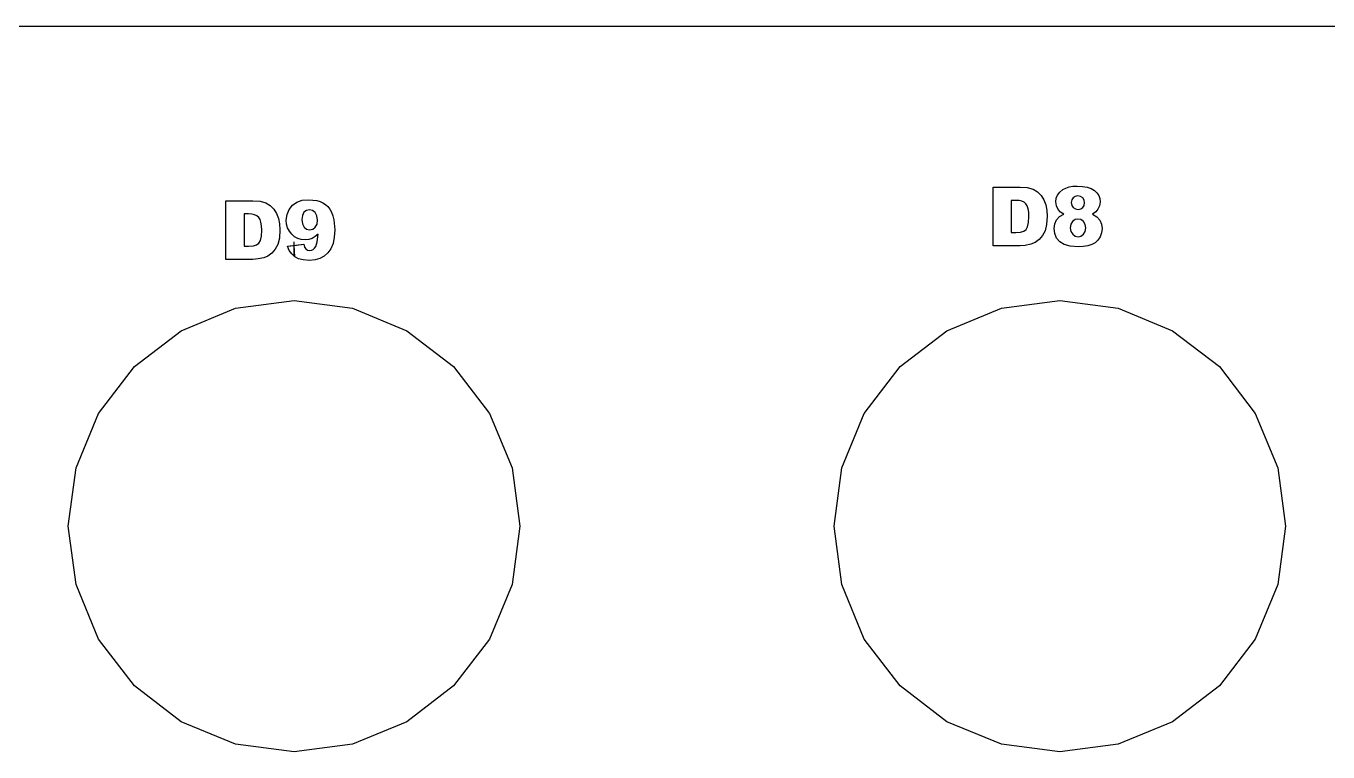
# Model space of a CAD drawing. Header units: metres. Extents: x 0 to 119, y 0 to 54.
# Drawn here: x 29.09 to 65.72, y 33.99 to 54.41 of the extents above; entities that cross this region are included whole.
import ezdxf

# ---------------------------------------------------------------- set-up
doc = ezdxf.new("R2010")
doc.units = ezdxf.units.M

msp = doc.modelspace()

# ---------------------------------------------------------------- linework, layer by layer
at = {"layer": 'D8'}
for p, q in [((56.305, 49.877, 3.175), (57.063, 49.877, 3.175)), ((56.305, 48.226, 3.175), (56.305, 49.877, 3.175)), ((56.305, 49.877, 3.988), (57.063, 49.877, 3.988)), ((56.305, 48.226, 3.988), (56.305, 49.877, 3.988)), ((56.305, 49.877, 3.175), (56.305, 49.877, 3.988)), ((57.063, 49.877, 3.175), (57.265, 49.862, 3.175)), ((57.063, 49.877, 3.988), (57.265, 49.862, 3.988)), ((57.063, 49.877, 3.175), (57.063, 49.877, 3.988)), ((57.265, 49.862, 3.175), (57.425, 49.816, 3.175)), ((57.265, 49.862, 3.988), (57.425, 49.816, 3.988)), ((57.265, 49.862, 3.175), (57.265, 49.862, 3.988)), ((58.263, 49.804, 3.175), (58.346, 49.848, 3.175)), ((58.263, 49.804, 3.988), (58.346, 49.848, 3.988)), ((58.346, 49.848, 3.175), (58.44, 49.88, 3.175)), ((58.346, 49.848, 3.988), (58.44, 49.88, 3.988)), ((58.346, 49.848, 3.175), (58.346, 49.848, 3.988)), ((58.44, 49.88, 3.175), (58.547, 49.899, 3.175)), ((58.44, 49.88, 3.988), (58.547, 49.899, 3.988)), ((58.44, 49.88, 3.175), (58.44, 49.88, 3.988)), ((58.547, 49.899, 3.175), (58.665, 49.905, 3.175)), ((58.547, 49.899, 3.988), (58.665, 49.905, 3.988)), ((58.547, 49.899, 3.175), (58.547, 49.899, 3.988)), ((58.665, 49.905, 3.175), (58.82, 49.897, 3.175)), ((58.665, 49.905, 3.988), (58.82, 49.897, 3.988)), ((58.665, 49.905, 3.175), (58.665, 49.905, 3.988)), ((58.82, 49.897, 3.175), (58.953, 49.873, 3.175)), ((58.82, 49.897, 3.988), (58.953, 49.873, 3.988)), ((58.82, 49.897, 3.175), (58.82, 49.897, 3.988)), ((58.953, 49.873, 3.175), (59.065, 49.834, 3.175)), ((58.953, 49.873, 3.988), (59.065, 49.834, 3.988)), ((58.953, 49.873, 3.175), (58.953, 49.873, 3.988)), ((59.065, 49.834, 3.175), (59.155, 49.779, 3.175)), ((59.065, 49.834, 3.988), (59.155, 49.779, 3.988)), ((59.065, 49.834, 3.175), (59.065, 49.834, 3.988)), ((56.815, 49.503, 3.175), (56.815, 48.601, 3.175)), ((56.942, 49.503, 3.175), (56.815, 49.503, 3.175)), ((56.815, 49.503, 3.988), (56.815, 48.601, 3.988)), ((56.942, 49.503, 3.988), (56.815, 49.503, 3.988)), ((56.815, 49.503, 3.175), (56.815, 49.503, 3.988)), ((57.034, 49.497, 3.175), (56.942, 49.503, 3.175)), ((57.034, 49.497, 3.988), (56.942, 49.503, 3.988)), ((56.942, 49.503, 3.175), (56.942, 49.503, 3.988)), ((57.112, 49.479, 3.175), (57.034, 49.497, 3.175)), ((57.112, 49.479, 3.988), (57.034, 49.497, 3.988)), ((57.034, 49.497, 3.175), (57.034, 49.497, 3.988)), ((57.176, 49.448, 3.175), (57.112, 49.479, 3.175)), ((57.176, 49.448, 3.988), (57.112, 49.479, 3.988)), ((57.112, 49.479, 3.175), (57.112, 49.479, 3.988)), ((57.425, 49.816, 3.175), (57.551, 49.742, 3.175)), ((57.425, 49.816, 3.988), (57.551, 49.742, 3.988)), ((57.425, 49.816, 3.175), (57.425, 49.816, 3.988)), ((57.551, 49.742, 3.175), (57.653, 49.641, 3.175)), ((57.551, 49.742, 3.988), (57.653, 49.641, 3.988)), ((57.551, 49.742, 3.175), (57.551, 49.742, 3.988)), ((57.653, 49.641, 3.175), (57.731, 49.518, 3.175)), ((57.653, 49.641, 3.988), (57.731, 49.518, 3.988)), ((57.653, 49.641, 3.175), (57.653, 49.641, 3.988)), ((57.731, 49.518, 3.175), (57.784, 49.377, 3.175)), ((57.731, 49.518, 3.988), (57.784, 49.377, 3.988)), ((57.731, 49.518, 3.175), (57.731, 49.518, 3.988)), ((58.069, 49.465, 3.175), (58.081, 49.564, 3.175)), ((58.069, 49.465, 3.988), (58.081, 49.564, 3.988)), ((58.086, 49.346, 3.175), (58.069, 49.465, 3.175)), ((58.086, 49.346, 3.988), (58.069, 49.465, 3.988)), ((58.069, 49.465, 3.175), (58.069, 49.465, 3.988)), ((58.081, 49.564, 3.175), (58.117, 49.653, 3.175)), ((58.081, 49.564, 3.988), (58.117, 49.653, 3.988)), ((58.081, 49.564, 3.175), (58.081, 49.564, 3.988)), ((58.117, 49.653, 3.175), (58.178, 49.733, 3.175)), ((58.117, 49.653, 3.988), (58.178, 49.733, 3.988)), ((58.117, 49.653, 3.175), (58.117, 49.653, 3.988)), ((58.178, 49.733, 3.175), (58.263, 49.804, 3.175)), ((58.178, 49.733, 3.988), (58.263, 49.804, 3.988)), ((58.178, 49.733, 3.175), (58.178, 49.733, 3.988)), ((58.263, 49.804, 3.175), (58.263, 49.804, 3.988)), ((58.513, 49.513, 3.175), (58.5, 49.438, 3.175)), ((58.513, 49.513, 3.988), (58.5, 49.438, 3.988)), ((58.552, 49.573, 3.175), (58.513, 49.513, 3.175)), ((58.552, 49.573, 3.988), (58.513, 49.513, 3.988)), ((58.513, 49.513, 3.175), (58.513, 49.513, 3.988)), ((58.612, 49.613, 3.175), (58.552, 49.573, 3.175)), ((58.612, 49.613, 3.988), (58.552, 49.573, 3.988)), ((58.552, 49.573, 3.175), (58.552, 49.573, 3.988)), ((58.688, 49.626, 3.175), (58.612, 49.613, 3.175)), ((58.688, 49.626, 3.988), (58.612, 49.613, 3.988)), ((58.612, 49.613, 3.175), (58.612, 49.613, 3.988)), ((58.763, 49.612, 3.175), (58.688, 49.626, 3.175)), ((58.763, 49.612, 3.988), (58.688, 49.626, 3.988)), ((58.688, 49.626, 3.175), (58.688, 49.626, 3.988)), ((58.823, 49.572, 3.175), (58.763, 49.612, 3.175)), ((58.823, 49.572, 3.988), (58.763, 49.612, 3.988)), ((58.763, 49.612, 3.175), (58.763, 49.612, 3.988)), ((58.863, 49.511, 3.175), (58.823, 49.572, 3.175)), ((58.863, 49.511, 3.988), (58.823, 49.572, 3.988)), ((58.823, 49.572, 3.175), (58.823, 49.572, 3.988)), ((58.876, 49.433, 3.175), (58.863, 49.511, 3.175)), ((58.876, 49.433, 3.988), (58.863, 49.511, 3.988)), ((58.863, 49.511, 3.175), (58.863, 49.511, 3.988)), ((59.155, 49.779, 3.175), (59.224, 49.712, 3.175)), ((59.155, 49.779, 3.988), (59.224, 49.712, 3.988)), ((59.155, 49.779, 3.175), (59.155, 49.779, 3.988)), ((59.224, 49.712, 3.175), (59.274, 49.636, 3.175)), ((59.224, 49.712, 3.988), (59.274, 49.636, 3.988)), ((59.224, 49.712, 3.175), (59.224, 49.712, 3.988)), ((59.274, 49.636, 3.175), (59.303, 49.553, 3.175)), ((59.274, 49.636, 3.988), (59.303, 49.553, 3.988)), ((59.274, 49.636, 3.175), (59.274, 49.636, 3.988)), ((59.313, 49.461, 3.175), (59.297, 49.353, 3.175)), ((59.313, 49.461, 3.988), (59.297, 49.353, 3.988)), ((59.303, 49.553, 3.175), (59.313, 49.461, 3.175)), ((59.303, 49.553, 3.988), (59.313, 49.461, 3.988)), ((59.303, 49.553, 3.175), (59.303, 49.553, 3.988)), ((59.313, 49.461, 3.175), (59.313, 49.461, 3.988)), ((57.226, 49.406, 3.175), (57.176, 49.448, 3.175)), ((57.226, 49.406, 3.988), (57.176, 49.448, 3.988)), ((57.176, 49.448, 3.175), (57.176, 49.448, 3.988)), ((57.264, 49.347, 3.175), (57.226, 49.406, 3.175)), ((57.264, 49.347, 3.988), (57.226, 49.406, 3.988)), ((57.226, 49.406, 3.175), (57.226, 49.406, 3.988)), ((57.29, 49.268, 3.175), (57.264, 49.347, 3.175)), ((57.29, 49.268, 3.988), (57.264, 49.347, 3.988)), ((57.264, 49.347, 3.175), (57.264, 49.347, 3.988)), ((57.306, 49.168, 3.175), (57.29, 49.268, 3.175)), ((57.306, 49.168, 3.988), (57.29, 49.268, 3.988)), ((57.29, 49.268, 3.175), (57.29, 49.268, 3.988)), ((57.312, 49.047, 3.175), (57.306, 49.168, 3.175)), ((57.312, 49.047, 3.988), (57.306, 49.168, 3.988)), ((57.306, 49.168, 3.175), (57.306, 49.168, 3.988)), ((57.784, 49.377, 3.175), (57.814, 49.221, 3.175)), ((57.784, 49.377, 3.988), (57.814, 49.221, 3.988)), ((57.784, 49.377, 3.175), (57.784, 49.377, 3.988)), ((57.814, 49.221, 3.175), (57.824, 49.057, 3.175)), ((57.814, 49.221, 3.988), (57.824, 49.057, 3.988)), ((57.814, 49.221, 3.175), (57.814, 49.221, 3.988)), ((58.136, 49.242, 3.175), (58.086, 49.346, 3.175)), ((58.136, 49.242, 3.988), (58.086, 49.346, 3.988)), ((58.086, 49.346, 3.175), (58.086, 49.346, 3.988)), ((58.2, 49.174, 3.175), (58.136, 49.242, 3.175)), ((58.2, 49.174, 3.988), (58.136, 49.242, 3.988)), ((58.136, 49.242, 3.175), (58.136, 49.242, 3.988)), ((58.171, 49.047, 3.175), (58.294, 49.113, 3.175)), ((58.171, 49.047, 3.988), (58.294, 49.113, 3.988)), ((58.294, 49.113, 3.175), (58.2, 49.174, 3.175)), ((58.294, 49.113, 3.988), (58.2, 49.174, 3.988)), ((58.2, 49.174, 3.175), (58.2, 49.174, 3.988)), ((58.294, 49.113, 3.175), (58.294, 49.113, 3.988)), ((58.5, 49.438, 3.175), (58.513, 49.36, 3.175)), ((58.5, 49.438, 3.988), (58.513, 49.36, 3.988)), ((58.5, 49.438, 3.175), (58.5, 49.438, 3.988)), ((58.513, 49.36, 3.175), (58.553, 49.3, 3.175)), ((58.513, 49.36, 3.988), (58.553, 49.3, 3.988)), ((58.513, 49.36, 3.175), (58.513, 49.36, 3.988)), ((58.553, 49.3, 3.175), (58.616, 49.26, 3.175)), ((58.553, 49.3, 3.988), (58.616, 49.26, 3.988)), ((58.553, 49.3, 3.175), (58.553, 49.3, 3.988)), ((58.616, 49.26, 3.175), (58.696, 49.247, 3.175)), ((58.616, 49.26, 3.988), (58.696, 49.247, 3.988)), ((58.616, 49.26, 3.175), (58.616, 49.26, 3.988)), ((58.696, 49.247, 3.175), (58.768, 49.26, 3.175)), ((58.696, 49.247, 3.988), (58.768, 49.26, 3.988)), ((58.696, 49.247, 3.175), (58.696, 49.247, 3.988)), ((58.768, 49.26, 3.175), (58.825, 49.299, 3.175)), ((58.768, 49.26, 3.988), (58.825, 49.299, 3.988)), ((58.768, 49.26, 3.175), (58.768, 49.26, 3.988)), ((58.825, 49.299, 3.175), (58.863, 49.359, 3.175)), ((58.825, 49.299, 3.988), (58.863, 49.359, 3.988)), ((58.825, 49.299, 3.175), (58.825, 49.299, 3.988)), ((58.863, 49.359, 3.175), (58.876, 49.433, 3.175)), ((58.863, 49.359, 3.988), (58.876, 49.433, 3.988)), ((58.863, 49.359, 3.175), (58.863, 49.359, 3.988)), ((58.876, 49.433, 3.175), (58.876, 49.433, 3.988)), ((59.189, 49.182, 3.175), (59.101, 49.113, 3.175)), ((59.189, 49.182, 3.988), (59.101, 49.113, 3.988)), ((59.101, 49.113, 3.175), (59.218, 49.039, 3.175)), ((59.101, 49.113, 3.988), (59.218, 49.039, 3.988)), ((59.101, 49.113, 3.175), (59.101, 49.113, 3.988)), ((59.25, 49.253, 3.175), (59.189, 49.182, 3.175)), ((59.25, 49.253, 3.988), (59.189, 49.182, 3.988)), ((59.189, 49.182, 3.175), (59.189, 49.182, 3.988)), ((59.297, 49.353, 3.175), (59.25, 49.253, 3.175)), ((59.297, 49.353, 3.988), (59.25, 49.253, 3.988)), ((59.25, 49.253, 3.175), (59.25, 49.253, 3.988)), ((59.297, 49.353, 3.175), (59.297, 49.353, 3.988)), ((57.228, 48.685, 3.175), (57.274, 48.76, 3.175)), ((57.228, 48.685, 3.988), (57.274, 48.76, 3.988)), ((57.274, 48.76, 3.175), (57.302, 48.876, 3.175)), ((57.274, 48.76, 3.988), (57.302, 48.876, 3.988)), ((57.274, 48.76, 3.175), (57.274, 48.76, 3.988)), ((57.302, 48.876, 3.175), (57.312, 49.047, 3.175)), ((57.302, 48.876, 3.988), (57.312, 49.047, 3.988)), ((57.302, 48.876, 3.175), (57.302, 48.876, 3.988)), ((57.312, 49.047, 3.175), (57.312, 49.047, 3.988)), ((57.809, 48.822, 3.175), (57.764, 48.646, 3.175)), ((57.809, 48.822, 3.988), (57.764, 48.646, 3.988)), ((57.824, 49.057, 3.175), (57.809, 48.822, 3.175)), ((57.824, 49.057, 3.988), (57.809, 48.822, 3.988)), ((57.809, 48.822, 3.175), (57.809, 48.822, 3.988)), ((57.824, 49.057, 3.175), (57.824, 49.057, 3.988)), ((58.018, 48.711, 3.175), (58.035, 48.845, 3.175)), ((58.018, 48.711, 3.988), (58.035, 48.845, 3.988)), ((58.035, 48.845, 3.175), (58.086, 48.957, 3.175)), ((58.035, 48.845, 3.988), (58.086, 48.957, 3.988)), ((58.035, 48.845, 3.175), (58.035, 48.845, 3.988)), ((58.086, 48.957, 3.175), (58.171, 49.047, 3.175)), ((58.086, 48.957, 3.988), (58.171, 49.047, 3.988)), ((58.086, 48.957, 3.175), (58.086, 48.957, 3.988)), ((58.171, 49.047, 3.175), (58.171, 49.047, 3.988)), ((58.491, 48.83, 3.175), (58.475, 48.727, 3.175)), ((58.491, 48.83, 3.988), (58.475, 48.727, 3.988)), ((58.475, 48.727, 3.175), (58.492, 48.628, 3.175)), ((58.475, 48.727, 3.988), (58.492, 48.628, 3.988)), ((58.475, 48.727, 3.175), (58.475, 48.727, 3.988)), ((58.539, 48.909, 3.175), (58.491, 48.83, 3.175)), ((58.539, 48.909, 3.988), (58.491, 48.83, 3.988)), ((58.491, 48.83, 3.175), (58.491, 48.83, 3.988)), ((58.608, 48.96, 3.175), (58.539, 48.909, 3.175)), ((58.608, 48.96, 3.988), (58.539, 48.909, 3.988)), ((58.539, 48.909, 3.175), (58.539, 48.909, 3.988)), ((58.688, 48.977, 3.175), (58.608, 48.96, 3.175)), ((58.688, 48.977, 3.988), (58.608, 48.96, 3.988)), ((58.608, 48.96, 3.175), (58.608, 48.96, 3.988)), ((58.77, 48.96, 3.175), (58.688, 48.977, 3.175)), ((58.77, 48.96, 3.988), (58.688, 48.977, 3.988)), ((58.688, 48.977, 3.175), (58.688, 48.977, 3.988)), ((58.841, 48.907, 3.175), (58.77, 48.96, 3.175)), ((58.841, 48.907, 3.988), (58.77, 48.96, 3.988)), ((58.77, 48.96, 3.175), (58.77, 48.96, 3.988)), ((58.89, 48.828, 3.175), (58.841, 48.907, 3.175)), ((58.89, 48.828, 3.988), (58.841, 48.907, 3.988)), ((58.841, 48.907, 3.175), (58.841, 48.907, 3.988)), ((58.907, 48.728, 3.175), (58.89, 48.828, 3.175)), ((58.907, 48.728, 3.988), (58.89, 48.828, 3.988)), ((58.89, 48.828, 3.175), (58.89, 48.828, 3.988)), ((58.89, 48.629, 3.175), (58.907, 48.728, 3.175)), ((58.89, 48.629, 3.988), (58.907, 48.728, 3.988)), ((58.907, 48.728, 3.175), (58.907, 48.728, 3.988)), ((59.218, 49.039, 3.175), (59.301, 48.943, 3.175)), ((59.218, 49.039, 3.988), (59.301, 48.943, 3.988)), ((59.218, 49.039, 3.175), (59.218, 49.039, 3.988)), ((59.301, 48.943, 3.175), (59.351, 48.832, 3.175)), ((59.301, 48.943, 3.988), (59.351, 48.832, 3.988)), ((59.301, 48.943, 3.175), (59.301, 48.943, 3.988)), ((59.351, 48.832, 3.175), (59.367, 48.709, 3.175)), ((59.351, 48.832, 3.988), (59.367, 48.709, 3.988)), ((59.351, 48.832, 3.175), (59.351, 48.832, 3.988)), ((56.815, 48.601, 3.175), (56.94, 48.601, 3.175)), ((56.815, 48.601, 3.988), (56.94, 48.601, 3.988)), ((56.815, 48.601, 3.175), (56.815, 48.601, 3.988)), ((56.94, 48.601, 3.175), (57.077, 48.61, 3.175)), ((56.94, 48.601, 3.988), (57.077, 48.61, 3.988)), ((56.94, 48.601, 3.175), (56.94, 48.601, 3.988)), ((57.077, 48.61, 3.175), (57.168, 48.636, 3.175)), ((57.077, 48.61, 3.988), (57.168, 48.636, 3.988)), ((57.077, 48.61, 3.175), (57.077, 48.61, 3.988)), ((57.168, 48.636, 3.175), (57.228, 48.685, 3.175)), ((57.168, 48.636, 3.988), (57.228, 48.685, 3.988)), ((57.168, 48.636, 3.175), (57.168, 48.636, 3.988)), ((57.228, 48.685, 3.175), (57.228, 48.685, 3.988)), ((57.597, 48.402, 3.175), (57.486, 48.32, 3.175)), ((57.597, 48.402, 3.988), (57.486, 48.32, 3.988)), ((57.692, 48.512, 3.175), (57.597, 48.402, 3.175)), ((57.692, 48.512, 3.988), (57.597, 48.402, 3.988)), ((57.597, 48.402, 3.175), (57.597, 48.402, 3.988)), ((57.764, 48.646, 3.175), (57.692, 48.512, 3.175)), ((57.764, 48.646, 3.988), (57.692, 48.512, 3.988)), ((57.692, 48.512, 3.175), (57.692, 48.512, 3.988)), ((57.764, 48.646, 3.175), (57.764, 48.646, 3.988)), ((58.036, 48.57, 3.175), (58.018, 48.711, 3.175)), ((58.036, 48.57, 3.988), (58.018, 48.711, 3.988)), ((58.018, 48.711, 3.175), (58.018, 48.711, 3.988)), ((58.09, 48.442, 3.175), (58.036, 48.57, 3.175)), ((58.09, 48.442, 3.988), (58.036, 48.57, 3.988)), ((58.036, 48.57, 3.175), (58.036, 48.57, 3.988)), ((58.179, 48.336, 3.175), (58.09, 48.442, 3.175)), ((58.179, 48.336, 3.988), (58.09, 48.442, 3.988)), ((58.09, 48.442, 3.175), (58.09, 48.442, 3.988)), ((58.492, 48.628, 3.175), (58.542, 48.548, 3.175)), ((58.492, 48.628, 3.988), (58.542, 48.548, 3.988)), ((58.492, 48.628, 3.175), (58.492, 48.628, 3.988)), ((58.542, 48.548, 3.175), (58.613, 48.497, 3.175)), ((58.542, 48.548, 3.988), (58.613, 48.497, 3.988)), ((58.542, 48.548, 3.175), (58.542, 48.548, 3.988)), ((58.613, 48.497, 3.175), (58.694, 48.479, 3.175)), ((58.613, 48.497, 3.988), (58.694, 48.479, 3.988)), ((58.613, 48.497, 3.175), (58.613, 48.497, 3.988)), ((58.694, 48.479, 3.175), (58.772, 48.497, 3.175)), ((58.694, 48.479, 3.988), (58.772, 48.497, 3.988)), ((58.694, 48.479, 3.175), (58.694, 48.479, 3.988)), ((58.772, 48.497, 3.175), (58.841, 48.55, 3.175)), ((58.772, 48.497, 3.988), (58.841, 48.55, 3.988)), ((58.772, 48.497, 3.175), (58.772, 48.497, 3.988)), ((58.841, 48.55, 3.175), (58.89, 48.629, 3.175)), ((58.841, 48.55, 3.988), (58.89, 48.629, 3.988)), ((58.841, 48.55, 3.175), (58.841, 48.55, 3.988)), ((58.89, 48.629, 3.175), (58.89, 48.629, 3.988)), ((59.247, 48.382, 3.175), (59.171, 48.311, 3.175)), ((59.247, 48.382, 3.988), (59.171, 48.311, 3.988)), ((59.31, 48.478, 3.175), (59.247, 48.382, 3.175)), ((59.31, 48.478, 3.988), (59.247, 48.382, 3.988)), ((59.247, 48.382, 3.175), (59.247, 48.382, 3.988)), ((59.353, 48.589, 3.175), (59.31, 48.478, 3.175)), ((59.353, 48.589, 3.988), (59.31, 48.478, 3.988)), ((59.31, 48.478, 3.175), (59.31, 48.478, 3.988)), ((59.367, 48.709, 3.175), (59.353, 48.589, 3.175)), ((59.367, 48.709, 3.988), (59.353, 48.589, 3.988)), ((59.353, 48.589, 3.175), (59.353, 48.589, 3.988)), ((59.367, 48.709, 3.175), (59.367, 48.709, 3.988)), ((57.063, 48.226, 3.175), (56.305, 48.226, 3.175)), ((57.063, 48.226, 3.988), (56.305, 48.226, 3.988)), ((56.305, 48.226, 3.175), (56.305, 48.226, 3.988)), ((57.207, 48.237, 3.175), (57.063, 48.226, 3.175)), ((57.207, 48.237, 3.988), (57.063, 48.226, 3.988)), ((57.063, 48.226, 3.175), (57.063, 48.226, 3.988)), ((57.367, 48.271, 3.175), (57.207, 48.237, 3.175)), ((57.367, 48.271, 3.988), (57.207, 48.237, 3.988)), ((57.207, 48.237, 3.175), (57.207, 48.237, 3.988)), ((57.486, 48.32, 3.175), (57.367, 48.271, 3.175)), ((57.486, 48.32, 3.988), (57.367, 48.271, 3.988)), ((57.367, 48.271, 3.175), (57.367, 48.271, 3.988)), ((57.486, 48.32, 3.175), (57.486, 48.32, 3.988)), ((58.301, 48.26, 3.175), (58.179, 48.336, 3.175)), ((58.301, 48.26, 3.988), (58.179, 48.336, 3.988)), ((58.179, 48.336, 3.175), (58.179, 48.336, 3.988)), ((58.47, 48.213, 3.175), (58.301, 48.26, 3.175)), ((58.47, 48.213, 3.988), (58.301, 48.26, 3.988)), ((58.301, 48.26, 3.175), (58.301, 48.26, 3.988)), ((58.702, 48.198, 3.175), (58.47, 48.213, 3.175)), ((58.702, 48.198, 3.988), (58.47, 48.213, 3.988)), ((58.47, 48.213, 3.175), (58.47, 48.213, 3.988)), ((58.837, 48.205, 3.175), (58.702, 48.198, 3.175)), ((58.837, 48.205, 3.988), (58.702, 48.198, 3.988)), ((58.702, 48.198, 3.175), (58.702, 48.198, 3.988)), ((58.965, 48.225, 3.175), (58.837, 48.205, 3.175)), ((58.965, 48.225, 3.988), (58.837, 48.205, 3.988)), ((58.837, 48.205, 3.175), (58.837, 48.205, 3.988)), ((59.078, 48.261, 3.175), (58.965, 48.225, 3.175)), ((59.078, 48.261, 3.988), (58.965, 48.225, 3.988)), ((58.965, 48.225, 3.175), (58.965, 48.225, 3.988)), ((59.171, 48.311, 3.175), (59.078, 48.261, 3.175)), ((59.171, 48.311, 3.988), (59.078, 48.261, 3.988)), ((59.078, 48.261, 3.175), (59.078, 48.261, 3.988)), ((59.171, 48.311, 3.175), (59.171, 48.311, 3.988))]:
    msp.add_line(p, q, dxfattribs=at)
at = {"layer": 'D9'}
for p, q in [((34.718, 49.494, 3.175), (35.476, 49.494, 3.175)), ((34.718, 47.843, 3.175), (34.718, 49.494, 3.175)), ((34.718, 49.494, 3.988), (35.476, 49.494, 3.988)), ((34.718, 47.843, 3.988), (34.718, 49.494, 3.988)), ((34.718, 49.494, 3.175), (34.718, 49.494, 3.988)), ((35.476, 49.494, 3.175), (35.678, 49.479, 3.175)), ((35.476, 49.494, 3.988), (35.678, 49.479, 3.988)), ((35.476, 49.494, 3.175), (35.476, 49.494, 3.988)), ((35.678, 49.479, 3.175), (35.838, 49.433, 3.175)), ((35.678, 49.479, 3.988), (35.838, 49.433, 3.988)), ((35.678, 49.479, 3.175), (35.678, 49.479, 3.988)), ((36.586, 49.367, 3.175), (36.708, 49.453, 3.175)), ((36.586, 49.367, 3.988), (36.708, 49.453, 3.988)), ((36.708, 49.453, 3.175), (36.862, 49.505, 3.175)), ((36.708, 49.453, 3.988), (36.862, 49.505, 3.988)), ((36.708, 49.453, 3.175), (36.708, 49.453, 3.988)), ((36.862, 49.505, 3.175), (37.05, 49.522, 3.175)), ((36.862, 49.505, 3.988), (37.05, 49.522, 3.988)), ((36.862, 49.505, 3.175), (36.862, 49.505, 3.988)), ((37.05, 49.522, 3.175), (37.274, 49.501, 3.175)), ((37.05, 49.522, 3.988), (37.274, 49.501, 3.988)), ((37.05, 49.522, 3.175), (37.05, 49.522, 3.988)), ((37.274, 49.501, 3.175), (37.367, 49.474, 3.175)), ((37.274, 49.501, 3.988), (37.367, 49.474, 3.988)), ((37.274, 49.501, 3.175), (37.274, 49.501, 3.988)), ((37.367, 49.474, 3.175), (37.448, 49.437, 3.175)), ((37.367, 49.474, 3.988), (37.448, 49.437, 3.988)), ((37.367, 49.474, 3.175), (37.367, 49.474, 3.988)), ((35.228, 49.12, 3.175), (35.228, 48.218, 3.175)), ((35.355, 49.12, 3.175), (35.228, 49.12, 3.175)), ((35.228, 49.12, 3.988), (35.228, 48.218, 3.988)), ((35.355, 49.12, 3.988), (35.228, 49.12, 3.988)), ((35.228, 49.12, 3.175), (35.228, 49.12, 3.988)), ((35.447, 49.114, 3.175), (35.355, 49.12, 3.175)), ((35.447, 49.114, 3.988), (35.355, 49.12, 3.988)), ((35.355, 49.12, 3.175), (35.355, 49.12, 3.988)), ((35.525, 49.096, 3.175), (35.447, 49.114, 3.175)), ((35.525, 49.096, 3.988), (35.447, 49.114, 3.988)), ((35.447, 49.114, 3.175), (35.447, 49.114, 3.988)), ((35.589, 49.066, 3.175), (35.525, 49.096, 3.175)), ((35.589, 49.066, 3.988), (35.525, 49.096, 3.988)), ((35.525, 49.096, 3.175), (35.525, 49.096, 3.988)), ((35.838, 49.433, 3.175), (35.964, 49.359, 3.175)), ((35.838, 49.433, 3.988), (35.964, 49.359, 3.988)), ((35.838, 49.433, 3.175), (35.838, 49.433, 3.988)), ((35.964, 49.359, 3.175), (36.066, 49.259, 3.175)), ((35.964, 49.359, 3.988), (36.066, 49.259, 3.988)), ((35.964, 49.359, 3.175), (35.964, 49.359, 3.988)), ((36.066, 49.259, 3.175), (36.144, 49.136, 3.175)), ((36.066, 49.259, 3.988), (36.144, 49.136, 3.988)), ((36.066, 49.259, 3.175), (36.066, 49.259, 3.988)), ((36.144, 49.136, 3.175), (36.197, 48.994, 3.175)), ((36.144, 49.136, 3.988), (36.197, 48.994, 3.988)), ((36.144, 49.136, 3.175), (36.144, 49.136, 3.988)), ((36.416, 48.949, 3.175), (36.436, 49.106, 3.175)), ((36.416, 48.949, 3.988), (36.436, 49.106, 3.988)), ((36.436, 49.106, 3.175), (36.494, 49.248, 3.175)), ((36.436, 49.106, 3.988), (36.494, 49.248, 3.988)), ((36.436, 49.106, 3.175), (36.436, 49.106, 3.988)), ((36.494, 49.248, 3.175), (36.586, 49.367, 3.175)), ((36.494, 49.248, 3.988), (36.586, 49.367, 3.988)), ((36.494, 49.248, 3.175), (36.494, 49.248, 3.988)), ((36.586, 49.367, 3.175), (36.586, 49.367, 3.988)), ((36.912, 49.167, 3.175), (36.867, 49.081, 3.175)), ((36.912, 49.167, 3.988), (36.867, 49.081, 3.988)), ((36.98, 49.219, 3.175), (36.912, 49.167, 3.175)), ((36.98, 49.219, 3.988), (36.912, 49.167, 3.988)), ((36.912, 49.167, 3.175), (36.912, 49.167, 3.988)), ((37.064, 49.236, 3.175), (36.98, 49.219, 3.175)), ((37.064, 49.236, 3.988), (36.98, 49.219, 3.988)), ((36.98, 49.219, 3.175), (36.98, 49.219, 3.988)), ((37.153, 49.217, 3.175), (37.064, 49.236, 3.175)), ((37.153, 49.217, 3.988), (37.064, 49.236, 3.988)), ((37.064, 49.236, 3.175), (37.064, 49.236, 3.988)), ((37.228, 49.16, 3.175), (37.153, 49.217, 3.175)), ((37.228, 49.16, 3.988), (37.153, 49.217, 3.988)), ((37.153, 49.217, 3.175), (37.153, 49.217, 3.988)), ((37.279, 49.069, 3.175), (37.228, 49.16, 3.175)), ((37.279, 49.069, 3.988), (37.228, 49.16, 3.988)), ((37.228, 49.16, 3.175), (37.228, 49.16, 3.988)), ((37.448, 49.437, 3.175), (37.519, 49.388, 3.175)), ((37.448, 49.437, 3.988), (37.519, 49.388, 3.988)), ((37.448, 49.437, 3.175), (37.448, 49.437, 3.988)), ((37.519, 49.388, 3.175), (37.583, 49.327, 3.175)), ((37.519, 49.388, 3.988), (37.583, 49.327, 3.988)), ((37.519, 49.388, 3.175), (37.519, 49.388, 3.988)), ((37.583, 49.327, 3.175), (37.639, 49.253, 3.175)), ((37.583, 49.327, 3.988), (37.639, 49.253, 3.988)), ((37.583, 49.327, 3.175), (37.583, 49.327, 3.988)), ((37.639, 49.253, 3.175), (37.687, 49.167, 3.175)), ((37.639, 49.253, 3.988), (37.687, 49.167, 3.988)), ((37.639, 49.253, 3.175), (37.639, 49.253, 3.988)), ((37.687, 49.167, 3.175), (37.726, 49.067, 3.175)), ((37.687, 49.167, 3.988), (37.726, 49.067, 3.988)), ((37.687, 49.167, 3.175), (37.687, 49.167, 3.988)), ((35.639, 49.023, 3.175), (35.589, 49.066, 3.175)), ((35.639, 49.023, 3.988), (35.589, 49.066, 3.988)), ((35.589, 49.066, 3.175), (35.589, 49.066, 3.988)), ((35.677, 48.964, 3.175), (35.639, 49.023, 3.175)), ((35.677, 48.964, 3.988), (35.639, 49.023, 3.988)), ((35.639, 49.023, 3.175), (35.639, 49.023, 3.988)), ((35.703, 48.885, 3.175), (35.677, 48.964, 3.175)), ((35.703, 48.885, 3.988), (35.677, 48.964, 3.988)), ((35.677, 48.964, 3.175), (35.677, 48.964, 3.988)), ((35.719, 48.785, 3.175), (35.703, 48.885, 3.175)), ((35.719, 48.785, 3.988), (35.703, 48.885, 3.988)), ((35.703, 48.885, 3.175), (35.703, 48.885, 3.988)), ((35.725, 48.664, 3.175), (35.719, 48.785, 3.175)), ((35.725, 48.664, 3.988), (35.719, 48.785, 3.988)), ((35.719, 48.785, 3.175), (35.719, 48.785, 3.988)), ((36.197, 48.994, 3.175), (36.227, 48.838, 3.175)), ((36.197, 48.994, 3.988), (36.227, 48.838, 3.988)), ((36.197, 48.994, 3.175), (36.197, 48.994, 3.988)), ((36.227, 48.838, 3.175), (36.237, 48.674, 3.175)), ((36.227, 48.838, 3.988), (36.237, 48.674, 3.988)), ((36.227, 48.838, 3.175), (36.227, 48.838, 3.988)), ((36.426, 48.834, 3.175), (36.416, 48.949, 3.175)), ((36.426, 48.834, 3.988), (36.416, 48.949, 3.988)), ((36.416, 48.949, 3.175), (36.416, 48.949, 3.988)), ((36.454, 48.729, 3.175), (36.426, 48.834, 3.175)), ((36.454, 48.729, 3.988), (36.426, 48.834, 3.988)), ((36.426, 48.834, 3.175), (36.426, 48.834, 3.988)), ((36.502, 48.634, 3.175), (36.454, 48.729, 3.175)), ((36.502, 48.634, 3.988), (36.454, 48.729, 3.988)), ((36.454, 48.729, 3.175), (36.454, 48.729, 3.988)), ((36.867, 49.081, 3.175), (36.852, 48.961, 3.175)), ((36.867, 49.081, 3.988), (36.852, 48.961, 3.988)), ((36.852, 48.961, 3.175), (36.868, 48.839, 3.175)), ((36.852, 48.961, 3.988), (36.868, 48.839, 3.988)), ((36.852, 48.961, 3.175), (36.852, 48.961, 3.988)), ((36.867, 49.081, 3.175), (36.867, 49.081, 3.988)), ((36.868, 48.839, 3.175), (36.915, 48.75, 3.175)), ((36.868, 48.839, 3.988), (36.915, 48.75, 3.988)), ((36.868, 48.839, 3.175), (36.868, 48.839, 3.988)), ((36.915, 48.75, 3.175), (36.985, 48.695, 3.175)), ((36.915, 48.75, 3.988), (36.985, 48.695, 3.988)), ((36.915, 48.75, 3.175), (36.915, 48.75, 3.988)), ((37.159, 48.694, 3.175), (37.232, 48.747, 3.175)), ((37.159, 48.694, 3.988), (37.232, 48.747, 3.988)), ((37.232, 48.747, 3.175), (37.28, 48.833, 3.175)), ((37.232, 48.747, 3.988), (37.28, 48.833, 3.988)), ((37.232, 48.747, 3.175), (37.232, 48.747, 3.988)), ((37.296, 48.95, 3.175), (37.279, 49.069, 3.175)), ((37.296, 48.95, 3.988), (37.279, 49.069, 3.988)), ((37.279, 49.069, 3.175), (37.279, 49.069, 3.988)), ((37.28, 48.833, 3.175), (37.296, 48.95, 3.175)), ((37.28, 48.833, 3.988), (37.296, 48.95, 3.988)), ((37.28, 48.833, 3.175), (37.28, 48.833, 3.988)), ((37.296, 48.95, 3.175), (37.296, 48.95, 3.988)), ((37.726, 49.067, 3.175), (37.754, 48.952, 3.175)), ((37.726, 49.067, 3.988), (37.754, 48.952, 3.988)), ((37.726, 49.067, 3.175), (37.726, 49.067, 3.988)), ((37.754, 48.952, 3.175), (37.777, 48.677, 3.175)), ((37.754, 48.952, 3.988), (37.777, 48.677, 3.988)), ((37.754, 48.952, 3.175), (37.754, 48.952, 3.988)), ((35.641, 48.302, 3.175), (35.686, 48.377, 3.175)), ((35.641, 48.302, 3.988), (35.686, 48.377, 3.988)), ((35.686, 48.377, 3.175), (35.715, 48.493, 3.175)), ((35.686, 48.377, 3.988), (35.715, 48.493, 3.988)), ((35.686, 48.377, 3.175), (35.686, 48.377, 3.988)), ((35.715, 48.493, 3.175), (35.725, 48.664, 3.175)), ((35.715, 48.493, 3.988), (35.725, 48.664, 3.988)), ((35.715, 48.493, 3.175), (35.715, 48.493, 3.988)), ((35.725, 48.664, 3.175), (35.725, 48.664, 3.988)), ((36.222, 48.439, 3.175), (36.177, 48.264, 3.175)), ((36.222, 48.439, 3.988), (36.177, 48.264, 3.988)), ((36.237, 48.674, 3.175), (36.222, 48.439, 3.175)), ((36.237, 48.674, 3.988), (36.222, 48.439, 3.988)), ((36.222, 48.439, 3.175), (36.222, 48.439, 3.988)), ((36.237, 48.674, 3.175), (36.237, 48.674, 3.988)), ((36.569, 48.55, 3.175), (36.502, 48.634, 3.175)), ((36.569, 48.55, 3.988), (36.502, 48.634, 3.988)), ((36.502, 48.634, 3.175), (36.502, 48.634, 3.988)), ((36.649, 48.481, 3.175), (36.569, 48.55, 3.175)), ((36.649, 48.481, 3.988), (36.569, 48.55, 3.988)), ((36.569, 48.55, 3.175), (36.569, 48.55, 3.988)), ((36.739, 48.432, 3.175), (36.649, 48.481, 3.175)), ((36.739, 48.432, 3.988), (36.649, 48.481, 3.988)), ((36.649, 48.481, 3.175), (36.649, 48.481, 3.988)), ((36.837, 48.402, 3.175), (36.739, 48.432, 3.175)), ((36.837, 48.402, 3.988), (36.739, 48.432, 3.988)), ((36.739, 48.432, 3.175), (36.739, 48.432, 3.988)), ((36.943, 48.393, 3.175), (36.837, 48.402, 3.175)), ((36.943, 48.393, 3.988), (36.837, 48.402, 3.988)), ((36.837, 48.402, 3.175), (36.837, 48.402, 3.988)), ((37.05, 48.402, 3.175), (36.943, 48.393, 3.175)), ((37.05, 48.402, 3.988), (36.943, 48.393, 3.988)), ((36.943, 48.393, 3.175), (36.943, 48.393, 3.988)), ((36.985, 48.695, 3.175), (37.071, 48.676, 3.175)), ((36.985, 48.695, 3.988), (37.071, 48.676, 3.988)), ((36.985, 48.695, 3.175), (36.985, 48.695, 3.988)), ((37.144, 48.432, 3.175), (37.05, 48.402, 3.175)), ((37.144, 48.432, 3.988), (37.05, 48.402, 3.988)), ((37.05, 48.402, 3.175), (37.05, 48.402, 3.988)), ((37.071, 48.676, 3.175), (37.159, 48.694, 3.175)), ((37.071, 48.676, 3.988), (37.159, 48.694, 3.988)), ((37.071, 48.676, 3.175), (37.071, 48.676, 3.988)), ((37.229, 48.483, 3.175), (37.144, 48.432, 3.175)), ((37.229, 48.483, 3.988), (37.144, 48.432, 3.988)), ((37.144, 48.432, 3.175), (37.144, 48.432, 3.988)), ((37.159, 48.694, 3.175), (37.159, 48.694, 3.988)), ((37.313, 48.556, 3.175), (37.229, 48.483, 3.175)), ((37.313, 48.556, 3.988), (37.229, 48.483, 3.988)), ((37.229, 48.483, 3.175), (37.229, 48.483, 3.988)), ((37.284, 48.336, 3.175), (37.313, 48.556, 3.175)), ((37.284, 48.336, 3.988), (37.313, 48.556, 3.988)), ((37.313, 48.556, 3.175), (37.313, 48.556, 3.988)), ((37.765, 48.469, 3.175), (37.73, 48.29, 3.175)), ((37.765, 48.469, 3.988), (37.73, 48.29, 3.988)), ((37.777, 48.677, 3.175), (37.765, 48.469, 3.175)), ((37.777, 48.677, 3.988), (37.765, 48.469, 3.988)), ((37.765, 48.469, 3.175), (37.765, 48.469, 3.988)), ((37.777, 48.677, 3.175), (37.777, 48.677, 3.988)), ((35.228, 48.218, 3.175), (35.353, 48.218, 3.175)), ((35.228, 48.218, 3.988), (35.353, 48.218, 3.988)), ((35.228, 48.218, 3.175), (35.228, 48.218, 3.988)), ((35.353, 48.218, 3.175), (35.49, 48.227, 3.175)), ((35.353, 48.218, 3.988), (35.49, 48.227, 3.988)), ((35.353, 48.218, 3.175), (35.353, 48.218, 3.988)), ((35.49, 48.227, 3.175), (35.581, 48.253, 3.175)), ((35.49, 48.227, 3.988), (35.581, 48.253, 3.988)), ((35.49, 48.227, 3.175), (35.49, 48.227, 3.988)), ((35.581, 48.253, 3.175), (35.641, 48.302, 3.175)), ((35.581, 48.253, 3.988), (35.641, 48.302, 3.988)), ((35.581, 48.253, 3.175), (35.581, 48.253, 3.988)), ((35.641, 48.302, 3.175), (35.641, 48.302, 3.988)), ((36.01, 48.019, 3.175), (35.899, 47.937, 3.175)), ((36.01, 48.019, 3.988), (35.899, 47.937, 3.988)), ((36.105, 48.13, 3.175), (36.01, 48.019, 3.175)), ((36.105, 48.13, 3.988), (36.01, 48.019, 3.988)), ((36.01, 48.019, 3.175), (36.01, 48.019, 3.988)), ((36.177, 48.264, 3.175), (36.105, 48.13, 3.175)), ((36.177, 48.264, 3.988), (36.105, 48.13, 3.988)), ((36.105, 48.13, 3.175), (36.105, 48.13, 3.988)), ((36.177, 48.264, 3.175), (36.177, 48.264, 3.988)), ((36.451, 48.213, 3.175), (36.907, 48.271, 3.175)), ((36.451, 48.213, 3.988), (36.907, 48.271, 3.988)), ((36.5, 48.093, 3.175), (36.451, 48.213, 3.175)), ((36.5, 48.093, 3.988), (36.451, 48.213, 3.988)), ((36.451, 48.213, 3.175), (36.451, 48.213, 3.988)), ((36.567, 47.994, 3.175), (36.5, 48.093, 3.175)), ((36.567, 47.994, 3.988), (36.5, 48.093, 3.988)), ((36.5, 48.093, 3.175), (36.5, 48.093, 3.988)), ((36.652, 47.917, 3.175), (36.567, 47.994, 3.175)), ((36.652, 47.917, 3.988), (36.567, 47.994, 3.988)), ((36.567, 47.994, 3.175), (36.567, 47.994, 3.988)), ((36.907, 48.271, 3.175), (36.931, 48.189, 3.175)), ((36.907, 48.271, 3.988), (36.931, 48.189, 3.988)), ((36.907, 48.271, 3.175), (36.907, 48.271, 3.988)), ((36.931, 48.189, 3.175), (36.968, 48.136, 3.175)), ((36.931, 48.189, 3.988), (36.968, 48.136, 3.988)), ((36.931, 48.189, 3.175), (36.931, 48.189, 3.988)), ((36.968, 48.136, 3.175), (37.016, 48.106, 3.175)), ((36.968, 48.136, 3.988), (37.016, 48.106, 3.988)), ((36.968, 48.136, 3.175), (36.968, 48.136, 3.988)), ((37.016, 48.106, 3.175), (37.073, 48.096, 3.175)), ((37.016, 48.106, 3.988), (37.073, 48.096, 3.988)), ((37.016, 48.106, 3.175), (37.016, 48.106, 3.988)), ((37.073, 48.096, 3.175), (37.125, 48.103, 3.175)), ((37.073, 48.096, 3.988), (37.125, 48.103, 3.988)), ((37.073, 48.096, 3.175), (37.073, 48.096, 3.988)), ((37.125, 48.103, 3.175), (37.171, 48.124, 3.175)), ((37.125, 48.103, 3.988), (37.171, 48.124, 3.988)), ((37.125, 48.103, 3.175), (37.125, 48.103, 3.988)), ((37.171, 48.124, 3.175), (37.211, 48.159, 3.175)), ((37.171, 48.124, 3.988), (37.211, 48.159, 3.988)), ((37.171, 48.124, 3.175), (37.171, 48.124, 3.988)), ((37.211, 48.159, 3.175), (37.245, 48.208, 3.175)), ((37.211, 48.159, 3.988), (37.245, 48.208, 3.988)), ((37.211, 48.159, 3.175), (37.211, 48.159, 3.988)), ((37.245, 48.208, 3.175), (37.284, 48.336, 3.175)), ((37.245, 48.208, 3.988), (37.284, 48.336, 3.988)), ((37.245, 48.208, 3.175), (37.245, 48.208, 3.988)), ((37.284, 48.336, 3.175), (37.284, 48.336, 3.988)), ((37.589, 48.023, 3.175), (37.485, 47.932, 3.175)), ((37.589, 48.023, 3.988), (37.485, 47.932, 3.988)), ((37.671, 48.141, 3.175), (37.589, 48.023, 3.175)), ((37.671, 48.141, 3.988), (37.589, 48.023, 3.988)), ((37.589, 48.023, 3.175), (37.589, 48.023, 3.988)), ((37.73, 48.29, 3.175), (37.671, 48.141, 3.175)), ((37.73, 48.29, 3.988), (37.671, 48.141, 3.988)), ((37.671, 48.141, 3.175), (37.671, 48.141, 3.988)), ((37.73, 48.29, 3.175), (37.73, 48.29, 3.988)), ((35.476, 47.843, 3.175), (34.718, 47.843, 3.175)), ((35.476, 47.843, 3.988), (34.718, 47.843, 3.988)), ((34.718, 47.843, 3.175), (34.718, 47.843, 3.988)), ((35.62, 47.854, 3.175), (35.476, 47.843, 3.175)), ((35.62, 47.854, 3.988), (35.476, 47.843, 3.988)), ((35.476, 47.843, 3.175), (35.476, 47.843, 3.988)), ((35.78, 47.888, 3.175), (35.62, 47.854, 3.175)), ((35.78, 47.888, 3.988), (35.62, 47.854, 3.988)), ((35.62, 47.854, 3.175), (35.62, 47.854, 3.988)), ((35.899, 47.937, 3.175), (35.78, 47.888, 3.175)), ((35.899, 47.937, 3.988), (35.78, 47.888, 3.988)), ((35.78, 47.888, 3.175), (35.78, 47.888, 3.988)), ((35.899, 47.937, 3.175), (35.899, 47.937, 3.988)), ((36.756, 47.86, 3.175), (36.652, 47.917, 3.175)), ((36.756, 47.86, 3.988), (36.652, 47.917, 3.988)), ((36.652, 47.917, 3.175), (36.652, 47.917, 3.988)), ((36.891, 47.826, 3.175), (36.756, 47.86, 3.175)), ((36.891, 47.826, 3.988), (36.756, 47.86, 3.988)), ((36.756, 47.86, 3.175), (36.756, 47.86, 3.988)), ((37.067, 47.815, 3.175), (36.891, 47.826, 3.175)), ((37.067, 47.815, 3.988), (36.891, 47.826, 3.988)), ((36.891, 47.826, 3.175), (36.891, 47.826, 3.988)), ((37.225, 47.828, 3.175), (37.067, 47.815, 3.175)), ((37.225, 47.828, 3.988), (37.067, 47.815, 3.988)), ((37.067, 47.815, 3.175), (37.067, 47.815, 3.988)), ((37.364, 47.867, 3.175), (37.225, 47.828, 3.175)), ((37.364, 47.867, 3.988), (37.225, 47.828, 3.988)), ((37.225, 47.828, 3.175), (37.225, 47.828, 3.988)), ((37.485, 47.932, 3.175), (37.364, 47.867, 3.175)), ((37.485, 47.932, 3.988), (37.364, 47.867, 3.988)), ((37.364, 47.867, 3.175), (37.364, 47.867, 3.988)), ((37.485, 47.932, 3.175), (37.485, 47.932, 3.988))]:
    msp.add_line(p, q, dxfattribs=at)
at = {"layer": 'EXTRUDER_SIDE'}
for p, q in [((0, 54.407), (119.482, 54.407)), ((0, 54.407, 3.175), (119.482, 54.407, 3.175)), ((34.718, 49.494, 3.175), (35.476, 49.494, 3.175)), ((34.718, 47.843, 3.175), (34.718, 49.494, 3.175)), ((35.476, 49.494, 3.175), (35.678, 49.479, 3.175)), ((35.678, 49.479, 3.175), (35.838, 49.433, 3.175)), ((36.586, 49.367, 3.175), (36.708, 49.453, 3.175)), ((36.708, 49.453, 3.175), (36.862, 49.505, 3.175)), ((36.862, 49.505, 3.175), (37.05, 49.522, 3.175)), ((37.05, 49.522, 3.175), (37.274, 49.501, 3.175)), ((37.274, 49.501, 3.175), (37.367, 49.474, 3.175)), ((37.367, 49.474, 3.175), (37.448, 49.437, 3.175)), ((35.355, 49.12, 3.175), (35.228, 49.12, 3.175)), ((35.228, 49.12, 3.175), (35.228, 48.218, 3.175)), ((35.447, 49.114, 3.175), (35.355, 49.12, 3.175)), ((35.525, 49.096, 3.175), (35.447, 49.114, 3.175)), ((35.589, 49.066, 3.175), (35.525, 49.096, 3.175)), ((35.838, 49.433, 3.175), (35.964, 49.359, 3.175)), ((35.964, 49.359, 3.175), (36.066, 49.259, 3.175)), ((36.066, 49.259, 3.175), (36.144, 49.136, 3.175)), ((36.144, 49.136, 3.175), (36.197, 48.994, 3.175)), ((36.416, 48.949, 3.175), (36.436, 49.106, 3.175)), ((36.436, 49.106, 3.175), (36.494, 49.248, 3.175)), ((36.494, 49.248, 3.175), (36.586, 49.367, 3.175)), ((36.912, 49.167, 3.175), (36.867, 49.081, 3.175)), ((36.98, 49.219, 3.175), (36.912, 49.167, 3.175)), ((37.064, 49.236, 3.175), (36.98, 49.219, 3.175)), ((37.153, 49.217, 3.175), (37.064, 49.236, 3.175)), ((37.228, 49.16, 3.175), (37.153, 49.217, 3.175)), ((37.279, 49.069, 3.175), (37.228, 49.16, 3.175)), ((37.448, 49.437, 3.175), (37.519, 49.388, 3.175)), ((37.519, 49.388, 3.175), (37.583, 49.327, 3.175)), ((37.583, 49.327, 3.175), (37.639, 49.253, 3.175)), ((37.639, 49.253, 3.175), (37.687, 49.167, 3.175)), ((37.687, 49.167, 3.175), (37.726, 49.067, 3.175)), ((35.639, 49.023, 3.175), (35.589, 49.066, 3.175)), ((35.677, 48.964, 3.175), (35.639, 49.023, 3.175)), ((35.703, 48.885, 3.175), (35.677, 48.964, 3.175)), ((35.719, 48.785, 3.175), (35.703, 48.885, 3.175)), ((35.725, 48.664, 3.175), (35.719, 48.785, 3.175)), ((36.197, 48.994, 3.175), (36.227, 48.838, 3.175)), ((36.227, 48.838, 3.175), (36.237, 48.674, 3.175)), ((36.426, 48.834, 3.175), (36.416, 48.949, 3.175)), ((36.454, 48.729, 3.175), (36.426, 48.834, 3.175)), ((36.502, 48.634, 3.175), (36.454, 48.729, 3.175)), ((36.867, 49.081, 3.175), (36.852, 48.961, 3.175)), ((36.852, 48.961, 3.175), (36.868, 48.839, 3.175)), ((36.868, 48.839, 3.175), (36.915, 48.75, 3.175)), ((36.915, 48.75, 3.175), (36.985, 48.695, 3.175)), ((37.159, 48.694, 3.175), (37.232, 48.747, 3.175)), ((37.232, 48.747, 3.175), (37.28, 48.833, 3.175)), ((37.296, 48.95, 3.175), (37.279, 49.069, 3.175)), ((37.28, 48.833, 3.175), (37.296, 48.95, 3.175)), ((37.726, 49.067, 3.175), (37.754, 48.952, 3.175)), ((37.754, 48.952, 3.175), (37.777, 48.677, 3.175)), ((35.641, 48.302, 3.175), (35.686, 48.377, 3.175)), ((35.686, 48.377, 3.175), (35.715, 48.493, 3.175)), ((35.715, 48.493, 3.175), (35.725, 48.664, 3.175)), ((36.222, 48.439, 3.175), (36.177, 48.264, 3.175)), ((36.237, 48.674, 3.175), (36.222, 48.439, 3.175)), ((36.569, 48.55, 3.175), (36.502, 48.634, 3.175)), ((36.649, 48.481, 3.175), (36.569, 48.55, 3.175)), ((36.739, 48.432, 3.175), (36.649, 48.481, 3.175)), ((36.837, 48.402, 3.175), (36.739, 48.432, 3.175)), ((36.943, 48.393, 3.175), (36.837, 48.402, 3.175)), ((37.05, 48.402, 3.175), (36.943, 48.393, 3.175)), ((36.985, 48.695, 3.175), (37.071, 48.676, 3.175)), ((37.144, 48.432, 3.175), (37.05, 48.402, 3.175)), ((37.071, 48.676, 3.175), (37.159, 48.694, 3.175)), ((37.229, 48.483, 3.175), (37.144, 48.432, 3.175)), ((37.313, 48.556, 3.175), (37.229, 48.483, 3.175)), ((37.284, 48.336, 3.175), (37.313, 48.556, 3.175)), ((37.765, 48.469, 3.175), (37.73, 48.29, 3.175)), ((37.777, 48.677, 3.175), (37.765, 48.469, 3.175)), ((35.228, 48.218, 3.175), (35.353, 48.218, 3.175)), ((35.353, 48.218, 3.175), (35.49, 48.227, 3.175)), ((35.49, 48.227, 3.175), (35.581, 48.253, 3.175)), ((35.581, 48.253, 3.175), (35.641, 48.302, 3.175)), ((36.01, 48.019, 3.175), (35.899, 47.937, 3.175)), ((36.105, 48.13, 3.175), (36.01, 48.019, 3.175)), ((36.177, 48.264, 3.175), (36.105, 48.13, 3.175)), ((36.451, 48.213, 3.175), (36.633, 48.236, 3.175)), ((36.5, 48.093, 3.175), (36.451, 48.213, 3.175)), ((36.567, 47.994, 3.175), (36.5, 48.093, 3.175)), ((36.633, 47.934, 3.175), (36.567, 47.994, 3.175)), ((36.633, 48.236, 3.175), (36.633, 48.336, 3.175)), ((36.633, 48.236, 3.175), (36.907, 48.271, 3.175)), ((36.633, 47.934, 3.175), (36.633, 48.236, 3.175)), ((36.652, 47.917, 3.175), (36.633, 48.236, 3.175)), ((36.907, 48.271, 3.175), (36.931, 48.189, 3.175)), ((36.931, 48.189, 3.175), (36.968, 48.136, 3.175)), ((36.968, 48.136, 3.175), (37.016, 48.106, 3.175)), ((37.016, 48.106, 3.175), (37.073, 48.096, 3.175)), ((37.073, 48.096, 3.175), (37.125, 48.103, 3.175)), ((37.125, 48.103, 3.175), (37.171, 48.124, 3.175)), ((37.171, 48.124, 3.175), (37.211, 48.159, 3.175)), ((37.211, 48.159, 3.175), (37.245, 48.208, 3.175)), ((37.245, 48.208, 3.175), (37.284, 48.336, 3.175)), ((37.589, 48.023, 3.175), (37.485, 47.932, 3.175)), ((37.671, 48.141, 3.175), (37.589, 48.023, 3.175)), ((37.73, 48.29, 3.175), (37.671, 48.141, 3.175)), ((35.476, 47.843, 3.175), (34.718, 47.843, 3.175)), ((35.62, 47.854, 3.175), (35.476, 47.843, 3.175)), ((35.78, 47.888, 3.175), (35.62, 47.854, 3.175)), ((35.899, 47.937, 3.175), (35.78, 47.888, 3.175)), ((36.652, 47.917, 3.175), (36.633, 47.934, 3.175)), ((36.756, 47.86, 3.175), (36.652, 47.917, 3.175)), ((36.891, 47.826, 3.175), (36.756, 47.86, 3.175)), ((37.067, 47.815, 3.175), (36.891, 47.826, 3.175)), ((37.225, 47.828, 3.175), (37.067, 47.815, 3.175)), ((37.364, 47.867, 3.175), (37.225, 47.828, 3.175)), ((37.485, 47.932, 3.175), (37.364, 47.867, 3.175)), ((34.99, 46.469, 3.175), (36.633, 46.685, 3.175)), ((34.99, 46.469), (36.633, 46.685)), ((36.633, 46.685, 3.175), (38.277, 46.469, 3.175)), ((36.633, 46.685, 3.175), (36.633, 46.685)), ((36.633, 46.685), (38.277, 46.469)), ((56.535, 46.469, 3.175), (58.179, 46.685, 3.175)), ((56.535, 46.469), (58.179, 46.685)), ((58.179, 46.685, 3.175), (58.179, 46.685)), ((58.179, 46.685, 3.175), (59.822, 46.469, 3.175)), ((58.179, 46.685), (59.822, 46.469)), ((33.458, 45.834, 3.175), (34.99, 46.469, 3.175)), ((33.458, 45.834), (34.99, 46.469)), ((34.99, 46.469, 3.175), (34.99, 46.469)), ((38.277, 46.469, 3.175), (38.277, 46.469)), ((38.277, 46.469, 3.175), (39.808, 45.834, 3.175)), ((38.277, 46.469), (39.808, 45.834)), ((55.004, 45.834, 3.175), (56.535, 46.469, 3.175)), ((55.004, 45.834), (56.535, 46.469)), ((56.535, 46.469, 3.175), (56.535, 46.469)), ((59.822, 46.469, 3.175), (59.822, 46.469)), ((59.822, 46.469, 3.175), (61.354, 45.834, 3.175)), ((59.822, 46.469), (61.354, 45.834)), ((32.143, 44.825, 3.175), (33.458, 45.834, 3.175)), ((32.143, 44.825), (33.458, 45.834)), ((33.458, 45.834, 3.175), (33.458, 45.834)), ((39.808, 45.834, 3.175), (39.808, 45.834)), ((39.808, 45.834, 3.175), (41.123, 44.825, 3.175)), ((39.808, 45.834), (41.123, 44.825)), ((53.689, 44.825, 3.175), (55.004, 45.834, 3.175)), ((53.689, 44.825), (55.004, 45.834)), ((55.004, 45.834, 3.175), (55.004, 45.834)), ((61.354, 45.834, 3.175), (61.354, 45.834)), ((61.354, 45.834, 3.175), (62.669, 44.825, 3.175)), ((61.354, 45.834), (62.669, 44.825)), ((31.134, 43.51, 3.175), (32.143, 44.825, 3.175)), ((31.134, 43.51), (32.143, 44.825)), ((32.143, 44.825, 3.175), (32.143, 44.825)), ((41.123, 44.825, 3.175), (41.123, 44.825)), ((41.123, 44.825, 3.175), (42.132, 43.51, 3.175)), ((41.123, 44.825), (42.132, 43.51)), ((52.679, 43.51, 3.175), (53.689, 44.825, 3.175)), ((52.679, 43.51), (53.689, 44.825)), ((53.689, 44.825, 3.175), (53.689, 44.825)), ((62.669, 44.825, 3.175), (62.669, 44.825)), ((62.669, 44.825, 3.175), (63.678, 43.51, 3.175)), ((62.669, 44.825), (63.678, 43.51)), ((30.5, 41.979, 3.175), (31.134, 43.51, 3.175)), ((30.5, 41.979), (31.134, 43.51)), ((31.134, 43.51, 3.175), (31.134, 43.51)), ((42.132, 43.51, 3.175), (42.132, 43.51)), ((42.132, 43.51, 3.175), (42.767, 41.979, 3.175)), ((42.132, 43.51), (42.767, 41.979)), ((52.045, 41.979, 3.175), (52.679, 43.51, 3.175)), ((52.045, 41.979), (52.679, 43.51)), ((52.679, 43.51, 3.175), (52.679, 43.51)), ((63.678, 43.51, 3.175), (63.678, 43.51)), ((63.678, 43.51, 3.175), (64.312, 41.979, 3.175)), ((63.678, 43.51), (64.312, 41.979)), ((30.283, 40.335, 3.175), (30.5, 41.979, 3.175)), ((30.283, 40.335), (30.5, 41.979)), ((30.5, 41.979, 3.175), (30.5, 41.979)), ((42.767, 41.979, 3.175), (42.767, 41.979)), ((42.767, 41.979, 3.175), (42.983, 40.335, 3.175)), ((42.767, 41.979), (42.983, 40.335)), ((51.829, 40.335, 3.175), (52.045, 41.979, 3.175)), ((51.829, 40.335), (52.045, 41.979)), ((52.045, 41.979, 3.175), (52.045, 41.979)), ((64.312, 41.979, 3.175), (64.312, 41.979)), ((64.312, 41.979, 3.175), (64.529, 40.335, 3.175)), ((64.312, 41.979), (64.529, 40.335)), ((30.283, 40.335, 3.175), (30.283, 40.335)), ((30.5, 38.692, 3.175), (30.283, 40.335, 3.175)), ((30.5, 38.692), (30.283, 40.335)), ((42.983, 40.335, 3.175), (42.767, 38.692, 3.175)), ((42.983, 40.335), (42.767, 38.692)), ((42.983, 40.335, 3.175), (42.983, 40.335)), ((51.829, 40.335, 3.175), (51.829, 40.335)), ((52.045, 38.692, 3.175), (51.829, 40.335, 3.175)), ((52.045, 38.692), (51.829, 40.335)), ((64.529, 40.335, 3.175), (64.312, 38.692, 3.175)), ((64.529, 40.335), (64.312, 38.692)), ((64.529, 40.335, 3.175), (64.529, 40.335)), ((30.5, 38.692, 3.175), (30.5, 38.692)), ((31.134, 37.16, 3.175), (30.5, 38.692, 3.175)), ((31.134, 37.16), (30.5, 38.692)), ((42.767, 38.692, 3.175), (42.132, 37.16, 3.175)), ((42.767, 38.692), (42.132, 37.16)), ((42.767, 38.692, 3.175), (42.767, 38.692)), ((52.045, 38.692, 3.175), (52.045, 38.692)), ((52.679, 37.16, 3.175), (52.045, 38.692, 3.175)), ((52.679, 37.16), (52.045, 38.692)), ((64.312, 38.692, 3.175), (63.678, 37.16, 3.175)), ((64.312, 38.692), (63.678, 37.16)), ((64.312, 38.692, 3.175), (64.312, 38.692)), ((31.134, 37.16, 3.175), (31.134, 37.16)), ((32.143, 35.845, 3.175), (31.134, 37.16, 3.175)), ((32.143, 35.845), (31.134, 37.16)), ((42.132, 37.16, 3.175), (41.123, 35.845, 3.175)), ((42.132, 37.16), (41.123, 35.845)), ((42.132, 37.16, 3.175), (42.132, 37.16)), ((52.679, 37.16, 3.175), (52.679, 37.16)), ((53.689, 35.845, 3.175), (52.679, 37.16, 3.175)), ((53.689, 35.845), (52.679, 37.16)), ((63.678, 37.16, 3.175), (62.669, 35.845, 3.175)), ((63.678, 37.16), (62.669, 35.845)), ((63.678, 37.16, 3.175), (63.678, 37.16)), ((32.143, 35.845, 3.175), (32.143, 35.845)), ((33.458, 34.836, 3.175), (32.143, 35.845, 3.175)), ((33.458, 34.836), (32.143, 35.845)), ((41.123, 35.845, 3.175), (39.808, 34.836, 3.175)), ((41.123, 35.845), (39.808, 34.836)), ((41.123, 35.845, 3.175), (41.123, 35.845)), ((53.689, 35.845, 3.175), (53.689, 35.845)), ((55.004, 34.836, 3.175), (53.689, 35.845, 3.175)), ((55.004, 34.836), (53.689, 35.845)), ((62.669, 35.845, 3.175), (61.354, 34.836, 3.175)), ((62.669, 35.845), (61.354, 34.836)), ((62.669, 35.845, 3.175), (62.669, 35.845)), ((34.99, 34.202, 3.175), (33.458, 34.836, 3.175)), ((33.458, 34.836, 3.175), (33.458, 34.836)), ((34.99, 34.202), (33.458, 34.836)), ((39.808, 34.836, 3.175), (38.277, 34.202, 3.175)), ((39.808, 34.836), (38.277, 34.202)), ((39.808, 34.836, 3.175), (39.808, 34.836)), ((55.004, 34.836, 3.175), (55.004, 34.836)), ((56.535, 34.202, 3.175), (55.004, 34.836, 3.175)), ((56.535, 34.202), (55.004, 34.836)), ((61.354, 34.836, 3.175), (59.822, 34.202, 3.175)), ((61.354, 34.836), (59.822, 34.202)), ((61.354, 34.836, 3.175), (61.354, 34.836)), ((34.99, 34.202, 3.175), (34.99, 34.202)), ((36.633, 33.985, 3.175), (34.99, 34.202, 3.175)), ((36.633, 33.985), (34.99, 34.202)), ((38.277, 34.202), (36.633, 33.985)), ((38.277, 34.202, 3.175), (36.633, 33.985, 3.175)), ((38.277, 34.202, 3.175), (38.277, 34.202)), ((58.179, 33.985), (56.535, 34.202)), ((56.535, 34.202, 3.175), (56.535, 34.202)), ((58.179, 33.985, 3.175), (56.535, 34.202, 3.175)), ((59.822, 34.202, 3.175), (58.179, 33.985, 3.175)), ((59.822, 34.202), (58.179, 33.985)), ((59.822, 34.202, 3.175), (59.822, 34.202)), ((36.633, 33.985, 3.175), (36.633, 33.985)), ((58.179, 33.985, 3.175), (58.179, 33.985))]:
    msp.add_line(p, q, dxfattribs=at)

doc.saveas('drawing.dxf')
